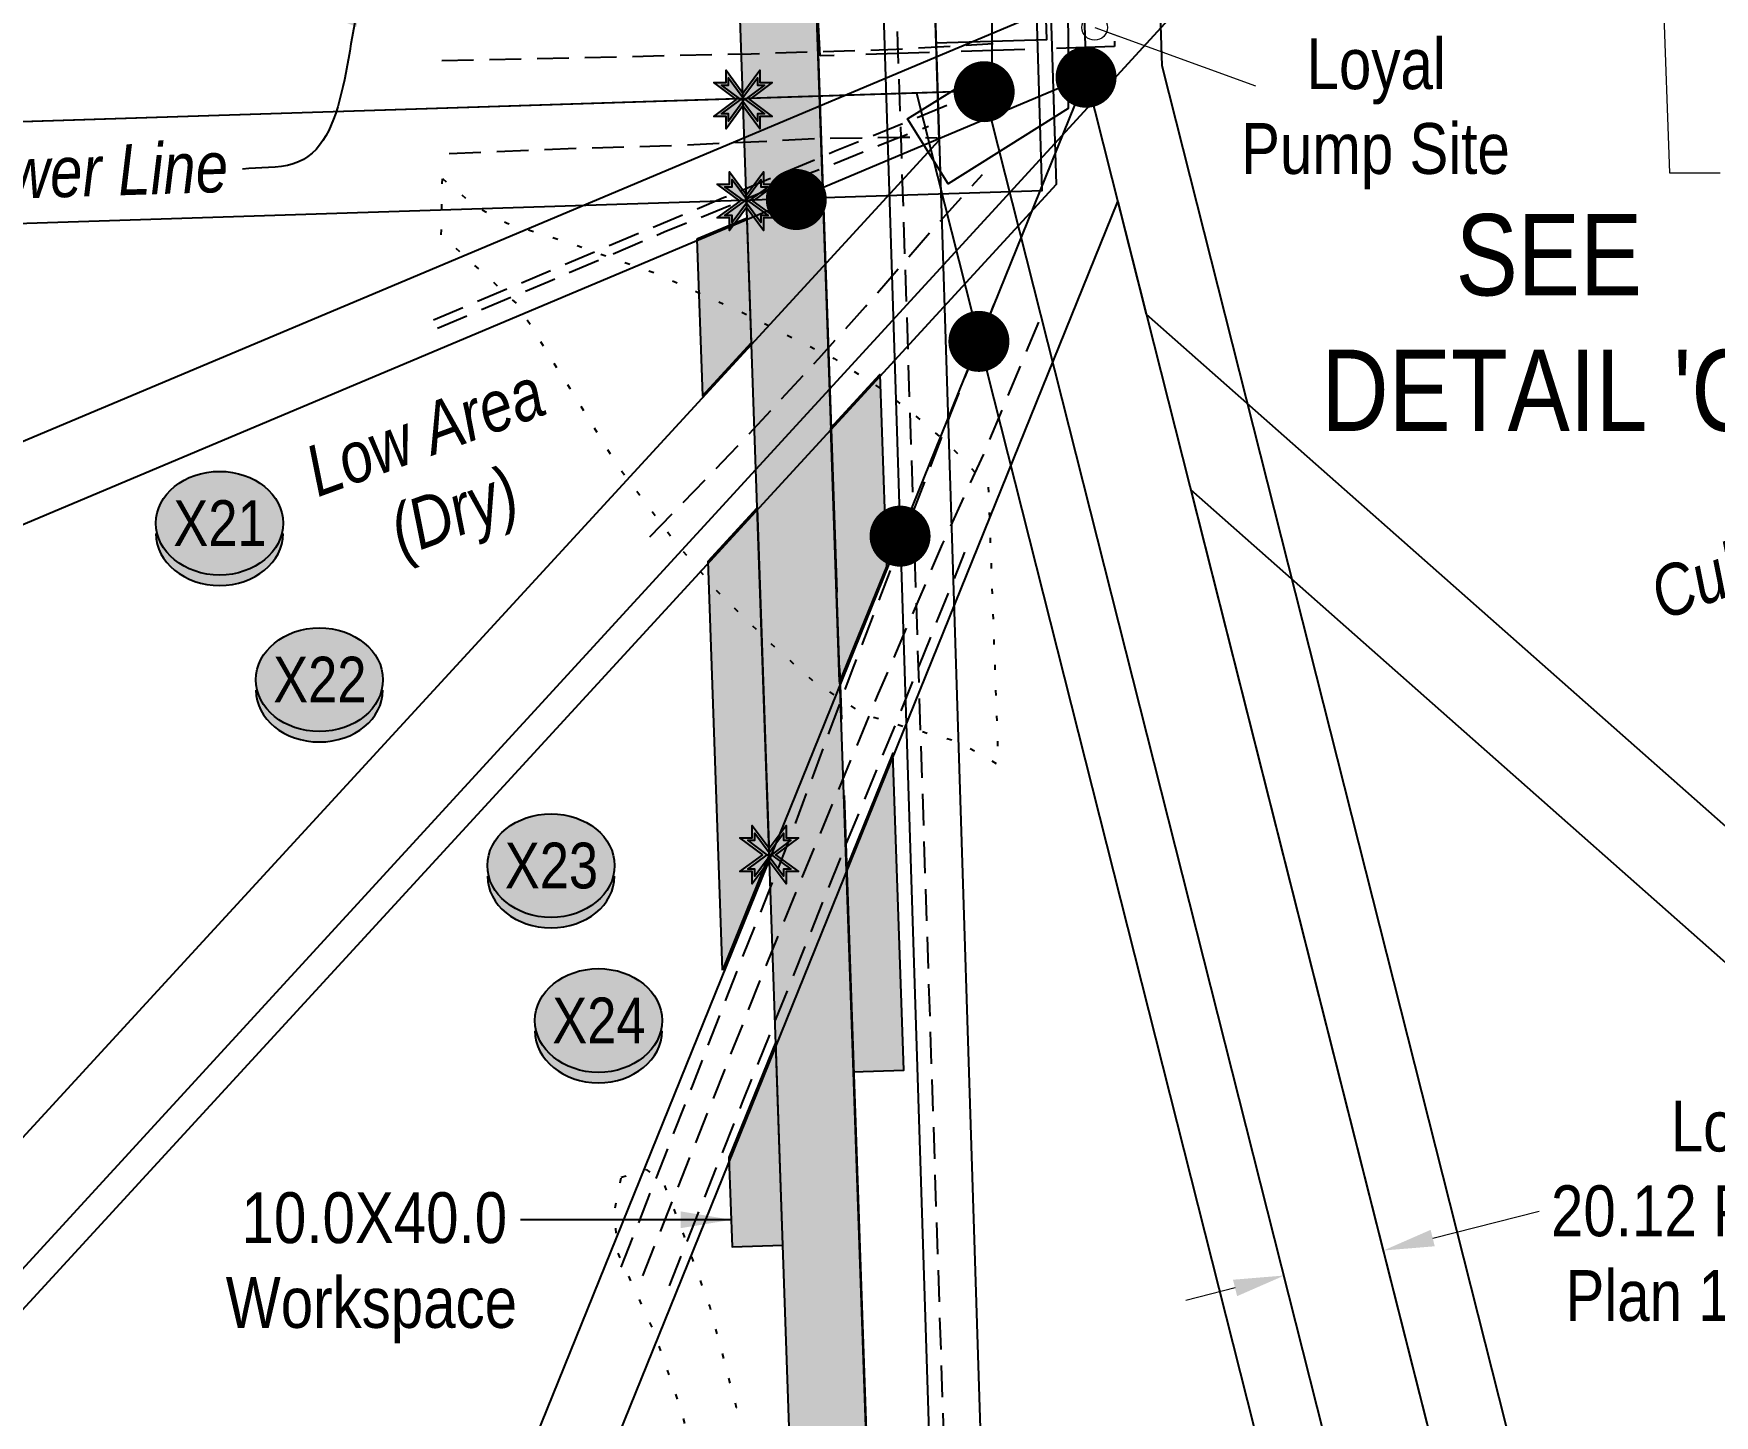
# Model space of a CAD drawing. Extents: x 675835 to 685285, y 5733153 to 5738077.
# Drawn here: x 676669.6 to 677000.1, y 5735396.8 to 5735668.6 of the extents above; entities that cross this region are included whole.
import ezdxf
from ezdxf.enums import TextEntityAlignment as Align

# ---------------------------------------------------------------- set-up
doc = ezdxf.new("R2010")
doc.units = 0
doc.header["$LTSCALE"] = 5
doc.header["$PDMODE"] = 34
doc.header["$PDSIZE"] = 0.03
for name, pattern in [('foc-ACCESSROAD', [3.75, 2.5, -1.25]), ('foc-QUARTERLINE', [33, 25, -3, 2, -3]), ('foc-TOPO', [1, 0.2, -0.8]), ('UG_PIPE', [1.875, 1.25, -0.625])]:
    doc.linetypes.add(name, pattern=pattern)
doc.layers.get('Defpoints').update_dxf_attribs({"color": 9})
for name, color, linetype in [('AS-PIPE-UG', 44, 'UG_PIPE'), ('AS-POWER', 104, 'foc-POWER'), ('AS-TELUS', 224, 'foc-TEL'), ('C-RW', 13, 'Continuous'), ('C-WS', 13, 'foc-ACCESSROAD'), ('DETAIL-T', 7, 'Continuous'), ('L-MON', 1, 'Continuous'), ('L-SECQ', 8, 'foc-QUARTERLINE'), ('P-CROSSINGS', 250, 'Continuous'), ('P-PROPOSED', 10, 'Continuous'), ('P-PROPOSED-H', 21, 'Continuous'), ('P-TEMP-H2', 41, 'Continuous'), ('P-TEMP-H3', 41, 'Continuous'), ('P-TEMP_WORKSPACE2', 46, 'Continuous'), ('P-TEMP_WORKSPACE3', 46, 'Continuous'), ('T-LOW-AREA', 48, 'foc-TOPO')]:
    doc.layers.add(name, color=color, linetype=linetype)
for name, color, linetype, lineweight in [('C-RW-T', 13, 'Continuous', 9), ('C-WS-T', 13, 'Continuous', 9), ('P-TEMP-T', 46, 'Continuous', 18), ('T-TEXT', 48, 'Continuous', 18)]:
    doc.layers.add(name, color=color, linetype=linetype, lineweight=lineweight)
doc.styles.add('80CG', font='ARIALN.TTF', dxfattribs={"height": 10})
doc.styles.add('80L', font='ARIALN.TTF', dxfattribs={"height": 10})
doc.styles.add('80LS', font='ARIALNI.TTF', dxfattribs={"height": 10})
doc.styles.add('Crossing', font='ARIALN.TTF', dxfattribs={"height": 10})
doc.styles.add('foc-LtypeFont', font='ARIALN.TTF', dxfattribs={"height": 7.349999999999999})
doc.linetypes.add('foc-POWER', pattern='A,6,-1,["P",foc-LtypeFont,S=0.2,R=0,X=-0.625,Y=-0.75],-1.239999999999999,4', length=12.24)
doc.linetypes.add('foc-POWER-NOLINE', pattern='A,0,-4,["P",foc-LtypeFont,S=0.2,R=0,X=-0.625,Y=-0.75],-8.24', length=12.24)
doc.linetypes.add('foc-TEL', pattern='A,2,-1,["T",foc-LtypeFont,S=0.2,R=0,X=-0.425,Y=-0.75],-1.239999999999999,8', length=12.24)
doc.dimstyles.new('Compass 5 000', dxfattribs={"dimscale": 5, "dimtxt": 9, "dimasz": 2, "dimexe": 0.2, "dimexo": 0.0625, "dimgap": 0.5, "dimtad": 0, "dimtih": 1, "dimtoh": 1, "dimzin": 0, "dimdsep": 46, "dimtxsty": '80CG', "dimcen": 0.1, "dimse1": 1, "dimse2": 1, "dimclrd": 256, "dimclrt": 256, "dimaunit": 1, "dimadec": 4, "dimazin": 0, "dimtfac": 0.06, "dimtofl": 0, "dimtmove": 0, "dimatfit": 1, "dimfxl": 0.2, "dimtolj": 1, "dimtzin": 0, "dimlwd": -1, "dimarcsym": 0})

# ---------------------------------------------------------------- blocks, each defined once
blk = doc.blocks.new('*D433')
at = {"layer": 'C-RW-T', "transparency": 16777216}
for p, q in [((676503.999187314, 5735288.258244507), (676496.6345448908, 5735295.023009246)), ((676535.5428326121, 5735259.283947152), (676542.9074750352, 5735252.519182412)), ((676542.9074750352, 5735252.519182412), (676552.9074750352, 5735252.519182412))]:
    blk.add_line(p, q, dxfattribs=at)
for points in [[(676505.1266481038, 5735289.485684911), (676502.8717265236, 5735287.030804103), (676511.3638297366, 5735281.493479768)], [(676536.6702934019, 5735260.511387557), (676534.4153718217, 5735258.056506748), (676528.178190189, 5735266.048711892)]]:
    blk.add_solid(points, dxfattribs=at)
at = {"layer": 'Defpoints', "color": 0, "transparency": 16777216}
for p in [(676771.327184475, 5735564.509552665), (676788.1415449274, 5735549.064784789), (676528.178190189, 5735266.048711892)]:
    blk.add_point(p, dxfattribs=at)
at = {"layer": 'C-RW-T', "transparency": 16777216, "insert": (676592.4470384726, 5735252.519182414), "char_height": 10, "attachment_point": 5, "style": '80CG'}
blk.add_mtext('\\A1;Loyal\\P22.87 P/L R/W\\PPlan 741 0655', dxfattribs=at)
blk = doc.blocks.new('*D434')
at = {"layer": 'C-RW-T', "transparency": 16777216}
for p, q in [((676944.7405392253, 5735431.712354368), (676965.7084435672, 5735437.005663709)), ((676905.8771914316, 5735421.901372853), (676896.181377359, 5735419.453682212))]:
    blk.add_line(p, q, dxfattribs=at)
for points in [[(676944.3325907851, 5735433.32832338), (676945.1484876652, 5735430.096385355), (676935.0447251527, 5735429.264663728)], [(676905.4692429914, 5735423.517341865), (676906.2851398715, 5735420.28540384), (676915.5730055042, 5735424.349063493)]]:
    blk.add_solid(points, dxfattribs=at)
at = {"layer": 'Defpoints', "color": 0, "transparency": 16777216}
for p in [(676935.0447251527, 5735429.264663728), (676940.9372066688, 5735405.923313202), (676921.4654870206, 5735401.007712968)]:
    blk.add_point(p, dxfattribs=at)
at = {"layer": 'C-RW-T', "transparency": 16777216, "insert": (677005.2480070053, 5735437.005663709), "char_height": 10, "attachment_point": 5, "style": '80CG'}
blk.add_mtext('\\A1;Loyal\\P20.12 P/L R/W\\PPlan 1857 LK', dxfattribs=at)
blk = doc.blocks.new('*D438')
at = {"layer": 'C-RW-T', "transparency": 16777216}
for p, q in [((676941.1145373317, 5735363.837350329), (676990.4519725947, 5735376.313931169)), ((676909.080248781, 5735355.736434896), (676899.3854351181, 5735353.28478483))]:
    blk.add_line(p, q, dxfattribs=at)
for points in [[(676940.7059289874, 5735365.453152606), (676941.5231456759, 5735362.221548052), (676931.4197236688, 5735361.385700264)], [(676908.6716404366, 5735357.352237172), (676909.4888571252, 5735354.120632619), (676918.7750624437, 5735358.188084962)]]:
    blk.add_solid(points, dxfattribs=at)
at = {"layer": 'Defpoints', "color": 0, "transparency": 16777216}
for p in [(676931.4197236688, 5735361.385700264), (676978.660638327, 5735174.576060776), (676966.0159771019, 5735171.378445473)]:
    blk.add_point(p, dxfattribs=at)
at = {"layer": 'C-RW-T', "transparency": 16777216, "insert": (677029.5379207528, 5735376.313931168), "char_height": 10, "attachment_point": 5, "style": '80CG'}
blk.add_mtext('\\A1;Loyal\\P13.00 P/L R/W\\PPlan 041 3599', dxfattribs=at)
blk = doc.blocks.new('*D446')
at = {"layer": 'C-RW-T', "transparency": 16777216}
for p, q in [((676988.3500080634, 5735723.997497059), (676987.9939280982, 5735733.991155402)), ((676989.9473860711, 5735679.165853572), (676991.2981852144, 5735641.254635732)), ((676991.2981852144, 5735641.254635732), (677001.2981852144, 5735641.254635733))]:
    blk.add_line(p, q, dxfattribs=at)
at = {"layer": 'C-RW-T', "linetype": 'ByBlock', "transparency": 16777216}
for points in [[(676990.015617787, 5735724.05684372), (676986.6843983397, 5735723.938150398), (676988.7060880285, 5735714.003838718)], [(676991.6129957947, 5735679.225200233), (676988.2817763474, 5735679.106506911), (676989.5913061058, 5735689.159511914)]]:
    blk.add_solid(points, dxfattribs=at)
at = {"layer": 'Defpoints', "color": 0, "linetype": 'ByBlock', "transparency": 16777216}
for p in [(676976.2190850875, 5735713.558919408), (676977.1043031648, 5735688.714592604), (676989.5913061058, 5735689.159511914)]:
    blk.add_point(p, dxfattribs=at)
at = {"layer": 'C-RW-T', "linetype": 'ByBlock', "transparency": 16777216, "insert": (677040.8377486528, 5735641.254635733), "char_height": 10, "attachment_point": 5, "style": '80CG'}
blk.add_mtext('\\A1;Loyal\\P25.00 P/L R/W\\PPlan 951 0057', dxfattribs=at)
blk = doc.blocks.new('*D447')
at = {"layer": 'C-RW-T', "transparency": 16777216}
for p, q in [((676539.9631652555, 5735657.187055745), (676539.6415545396, 5735667.181882734)), ((676541.2489844409, 5735617.227130093), (676541.5705951569, 5735607.232303103)), ((676542.2130747861, 5735587.265702429), (676541.5705951569, 5735607.232303103)), ((676532.2130747862, 5735587.265702432), (676542.2130747861, 5735587.265702429))]:
    blk.add_line(p, q, dxfattribs=at)
for points in [[(676541.6289697537, 5735657.240657532), (676538.2973607574, 5735657.13345396), (676540.2847759714, 5735647.192228756)], [(676542.9147889393, 5735617.280731879), (676539.5831799428, 5735617.173528307), (676540.927373725, 5735627.221957082)]]:
    blk.add_solid(points, dxfattribs=at)
at = {"layer": 'Defpoints', "color": 0, "transparency": 16777216}
for p in [(676792.0208858256, 5735655.292522099), (676792.6634835792, 5735635.322250425), (676540.927373725, 5735627.221957082)]:
    blk.add_point(p, dxfattribs=at)
at = {"layer": 'C-RW-T', "transparency": 16777216, "insert": (676492.6735113483, 5735587.265702439), "char_height": 10, "attachment_point": 5, "style": '80CG'}
blk.add_mtext('\\A1;Loyal\\P20.00 P/L R/W\\PPlan 941 1164', dxfattribs=at)
blk = doc.blocks.new('fdia')
at = {"color": 255, "const_width": 1}
blk.add_lwpolyline([(-0.5, 0, 1), (0.5, 0, 1)], format="xyb", close=True, dxfattribs=at)
blk = doc.blocks.new('Fdiaa')
blk.add_blockref('fdia', (0, 0))
blk = doc.blocks.new('fdib')
at = {"color": 1, "const_width": 1.6}
blk.add_lwpolyline([(-0.3999999999996362, 0, 0.9999999999999998), (0.3999999999996362, 0, 1)], format="xyb", close=True, dxfattribs=at)
at = {"color": 1}
blk.add_circle((0, 0), 0.8, dxfattribs=at)
blk = doc.blocks.new('Fdibb')
blk.add_blockref('fdib', (0, 0))
blk = doc.blocks.new('fdicc')
for name in ['Fdibb', 'Fdiaa']:
    blk.add_blockref(name, (0, 0))
blk = doc.blocks.new('FDI')
blk.add_blockref('fdicc', (0, 0))
blk = doc.blocks.new('TEMP')
h = blk.add_hatch(color=255)
h.dxf.hatch_style = 1
h.paths.add_polyline_path([(-5.274161e-10, 0.2514284397220763), (-0.6656854269836912, 1.152061669657268), (-0.6656854269836914, 0.6656854303339061), (-1.152061663105632, 0.6656854303339061), (-0.2514284404497629, 5.273253e-10), (-1.152061661774314, -0.665685419564579), (-0.6656854224511335, -0.6656854195645793), (-0.6656854224511335, -1.152061655686338), (-5.273251e-10, -0.2514284436956587), (0.6656854183820542, -1.152061663420681), (0.6656854183820542, -0.6656854208922597), (1.152061656810019, -0.6656854053035205), (0.2514284429676993, 5.273253e-10), (1.152061671303363, 0.6656854258011663), (0.6656854287749412, 0.6656854258011663), (0.6656854131859291, 1.15206166422904)])
h.paths.add_polyline_path([(0.5656854229146121, 0.8485281473411305), (0.5656854319800914, 0.5656854258011663), (0.8485281444547581, 0.5656854258011663), (0.0831890339399251, 0), (0.8485281399220186, -0.5656854150320215), (0.5656854183820542, -0.5656854240973189), (0.5656854183820542, -0.8485281365719859), (0, -0.08318903609469999), (-0.5656854224511337, -0.8485281320390644), (-0.5656854224511337, -0.5656854195645792), (-0.8485281349258001, -0.5656854195645794), (-0.0831890328488955, 0), (-0.8485281394583584, 0.5656854303339058), (-0.5656854269836913, 0.5656854303339061), (-0.5656854269836913, 0.8485281428085727), (0, 0.0831890306941206)], flags=16)
h = blk.add_hatch(color=1)
h.dxf.hatch_style = 1
h.paths.add_polyline_path([(0, 0.0831890306941205), (-0.5656854269836911, 0.8485281428085727), (-0.5656854269836912, 0.5656854303339061), (-0.8485281394583578, 0.5656854303339061), (-0.0831890328488953, -1e-16), (-0.8485281349258001, -0.5656854195645793), (-0.5656854224511337, -0.5656854195645793), (-0.5656854224511337, -0.848528132039064), (0, -0.08318903609469999), (0.5656854183820542, -0.8485281365719856), (0.5656854183820542, -0.5656854240973191), (0.8485281399220184, -0.5656854150320213), (0.0831890339399251, -1e-16), (0.8485281444547581, 0.5656854258011663), (0.5656854319800914, 0.5656854258011663), (0.5656854229146121, 0.8485281473411308)])
at = {"color": 1}
for p, q in [((-0.0831890328488953, 0), (0.0831890339399252, 0)), ((0, 0.0831890306941205), (0, -0.08318903609469999))]:
    blk.add_line(p, q, dxfattribs=at)
at = {"color": 255, "flags": 128}
blk.add_lwpolyline([(-0.251428440449763, 5.27325e-10), (-1.152061663105632, 0.6656854303339061), (-0.6656854269836914, 0.6656854303339061), (-0.6656854269836914, 1.152061669657268), (-5.274159999999999e-10, 0.2514284397220763), (0.6656854131859291, 1.15206166422904), (0.6656854287749412, 0.6656854258011663), (1.152061671303363, 0.6656854258011663), (0.2514284429676991, 5.27325e-10), (1.152061656810019, -0.6656854053035204), (0.6656854183820542, -0.6656854208922596), (0.6656854183820542, -1.152061663420681), (-5.27325e-10, -0.2514284436956586), (-0.6656854224511335, -1.152061655686338), (-0.6656854224511335, -0.6656854195645793), (-1.152061661774314, -0.6656854195645793)], close=True, dxfattribs=at)
at = {"color": 1, "flags": 128}
blk.add_lwpolyline([(-0.0831890328488953, 0), (-0.8485281394583578, 0.5656854303339061), (-0.5656854269836913, 0.5656854303339061), (-0.5656854269836913, 0.8485281428085727), (0, 0.0831890306941205), (0.5656854229146121, 0.8485281473411305), (0.5656854319800914, 0.5656854258011663), (0.8485281444547581, 0.5656854258011663), (0.0831890339399252, 0), (0.8485281399220184, -0.5656854150320214), (0.5656854183820542, -0.5656854240973189), (0.5656854183820542, -0.8485281365719856), (0, -0.08318903609469999), (-0.5656854224511335, -0.848528132039064), (-0.5656854224511335, -0.5656854195645792), (-0.8485281349258001, -0.5656854195645792)], close=True, dxfattribs=at)
blk = doc.blocks.new('xing2')
h = blk.add_hatch(color=50)
h.dxf.hatch_style = 1
edge = h.paths.add_edge_path()
edge.add_ellipse((0, 0), major_axis=(-12.5, 0), ratio=0.8162973455633619, start_angle=0, end_angle=360)
h = blk.add_hatch(color=250)
h.dxf.hatch_style = 1
edge = h.paths.add_edge_path()
edge.add_ellipse((0, -2.047489049626165), major_axis=(-12.5, 0), ratio=0.8162973455633619, start_angle=0, end_angle=180)
edge.add_line((12.5, -2.047489049626165), (12.5, 0))
edge.add_ellipse((0, 0), major_axis=(-12.5, 0), ratio=0.8162973455633619, start_angle=0, end_angle=180, ccw=False)
edge.add_line((-12.5, 0), (-12.5, -2.047489049626165))
at = {"color": 250}
blk.add_ellipse((0, 0), major_axis=(-12.5, 0), ratio=0.8162973455633619, dxfattribs=at)
blk.add_ellipse((0, -2.047489049626165), major_axis=(-12.5, 0), ratio=0.8162973455633619, start_param=0, end_param=3.141592653589793, dxfattribs=at)
at = {"color": 250, "style": 'Crossing'}
blk.add_attdef('CROSSING', text='', height=9, dxfattribs=at).set_placement((0.08916442567715421, 0.0199513138486509), align=Align.MIDDLE_CENTER)
at = {"color": 250, "style": 'Crossing', "flags": 1}
for tag, p in [('OWNER', (0.08916442567715421, -12.49201765665748)), ('DESCRIPTION', (0.08916442567715421, -25.770021277247)), ('LOCATION', (0.08916442567715421, -39.30337514164421)), ('DWG_REF', (0.08916442567715421, -52.83672900604233))]:
    blk.add_attdef(tag, text='', height=9, dxfattribs=at).set_placement(p, align=Align.MIDDLE_CENTER)

msp = doc.modelspace()

# ---------------------------------------------------------------- hatches: boundary and pattern name
at = {"layer": 'P-PROPOSED-H'}
h = msp.add_hatch(color=256, dxfattribs=at)
h.dxf.hatch_style = 1
h.paths.add_polyline_path([(676838.106, 5737233.743000006), (676846.8054150919, 5737194.208920453), (676771.1960896985, 5737177.56763896), (676795.181032838, 5736488.242544767), (676842.9701363441, 5735113.584789745), (676814.4685623333, 5735083.48741948), (676821.2833567384, 5734879.676412604), (676806.2944063832, 5734879.175229589), (676799.270193008, 5735089.249358829), (676827.7637342176, 5735119.338246541), (676780.1927602249, 5736487.72148699), (676755.7734771487, 5737189.529471612), (676828.9367409911, 5737205.632385666), (676823.4592375276, 5737230.519311712)])
at = {"layer": 'P-TEMP-H2'}
h = msp.add_hatch(color=256, dxfattribs=at)
h.dxf.hatch_style = 1
h.paths.add_polyline_path([(676800.069660587, 5735628.187347895), (676801.139557148, 5735597.411679449), (676810.7790700137, 5735607.903602481), (676809.9293776273, 5735632.34507852)])
h = msp.add_hatch(color=256, dxfattribs=at)
h.dxf.hatch_style = 1
h.paths.add_polyline_path([(676805.0699992271, 5735484.408349827), (676802.2717060266, 5735564.851610275), (676811.9109280206, 5735575.34560761), (676814.2826279113, 5735507.123452188)])
h = msp.add_hatch(color=256, dxfattribs=at)
h.dxf.hatch_style = 1
h.paths.add_polyline_path([(676806.3486052721, 5735447.586827101), (676806.9607624618, 5735429.988985574), (676816.9529367217, 5735430.336572588), (676815.5625886362, 5735470.305269632)])
at = {"layer": 'P-TEMP-H3'}
h = msp.add_hatch(color=256, dxfattribs=at)
h.dxf.hatch_style = 1
h.paths.add_polyline_path([(676828.106888442, 5735541.127419639), (676826.370197335, 5735591.083492175), (676836.0094994546, 5735601.575185825), (676837.321990475, 5735563.844667245)])
h = msp.add_hatch(color=256, dxfattribs=at)
h.dxf.hatch_style = 1
h.paths.add_polyline_path([(676829.3835632772, 5735504.382932427), (676830.7739114071, 5735464.414235388), (676840.7660856671, 5735464.761822417), (676838.597546619, 5735527.101374895)])

# ---------------------------------------------------------------- linework, layer by layer
at = {"layer": 'AS-PIPE-UG', "flags": 128}
for points in [[(676814.1147135682, 5736540.531049337), (676816.0197135691, 5736478.282049334), (676816.709713569, 5736442.708049344), (676824.3087135683, 5736168.098049333), (676829.9937135688, 5735963.96104934), (676835.0627135682, 5735802.133049337), (676849.2107135683, 5735373.003049334), (676857.8067135696, 5735073.321049337), (676861.9417135691, 5734901.241049344), (676862.7037135683, 5734876.220049337), (676862.4767135687, 5734863.374049337), (676861.9687135691, 5734848.945049333), (676860.8387135683, 5734837.226049344), (676859.3497135682, 5734827.517049337), (676856.190713569, 5734812.664049343), (676852.9957135688, 5734801.604049333), (676847.8337135683, 5734780.962049337), (676841.6927135682, 5734752.93704934), (676835.9137135682, 5734726.523049343), (676830.3707135683, 5734701.823049343), (676824.8797135691, 5734676.55904934), (676819.5667135683, 5734652.57904934), (676813.7857135682, 5734626.772049333), (676808.8247135682, 5734604.058049344), (676802.9077135691, 5734575.85404934), (676797.7097135695, 5734552.672049344), (676792.8007135695, 5734528.551049343), (676790.5097135687, 5734517.927049337), (676785.427713569, 5734494.731049337), (676780.354713569, 5734471.64304934)], [(676749.9047135683, 5735663.321049337), (676777.9167135683, 5735663.926049333), (676796.4627135687, 5735664.37904934), (676810.7367135682, 5735664.680049337), (676823.4617135683, 5735665.081049333), (676839.2557135683, 5735665.550049339), (676858.3197135691, 5735666.715049337)], [(676748.2677135696, 5735612.33004934), (676773.4947135695, 5735623.001049337), (676793.0047135683, 5735631.232049343), (676805.2947135691, 5735636.371049344), (676817.6847135683, 5735641.495049343), (676827.2497135682, 5735645.578049337), (676841.9347135691, 5735651.542049344), (676852.4317135691, 5735655.87804934)], [(676749.0507135682, 5735610.71104934), (676770.719713569, 5735619.824049343), (676793.6277135683, 5735629.624049343), (676806.9707135691, 5735635.014049334), (676818.2377135691, 5735639.752049344), (676825.810713569, 5735642.551049343), (676838.3757135683, 5735647.677049337), (676845.5647135683, 5735650.42304934)], [(676751.337713569, 5735645.047049344), (676778.0317135683, 5735646.16104934), (676792.7717135695, 5735646.54504934), (676805.3117135683, 5735647.119049333), (676816.0267135683, 5735647.601049334), (676824.878713569, 5735648.076049333), (676840.7557135691, 5735648.264049344), (676847.3687135683, 5735648.124049333)], [(676790.8197135691, 5735569.658049343), (676806.5517135683, 5735585.892049343), (676824.0247135696, 5735604.70404934), (676833.2137135691, 5735614.98404934), (676845.8957135683, 5735629.571049344), (676856.1867135691, 5735640.899049344)], [(676785.175713569, 5735426.01204934), (676799.0297135683, 5735461.26404934), (676808.6187135691, 5735485.856049337), (676817.7447135691, 5735508.727049343), (676830.6477135683, 5735543.47904934), (676850.0667135691, 5735594.06104934), (676859.3577135683, 5735617.517049343)], [(676789.4237135691, 5735424.317049343), (676803.1537135682, 5735458.795049337), (676812.9047135683, 5735483.384049344), (676823.114713569, 5735508.351049344), (676835.5837135683, 5735538.35804934), (676848.3827135683, 5735568.219049334), (676856.6327135687, 5735586.321049337), (676867.4777135691, 5735612.306049333)], [(676794.6597135691, 5735422.343049344), (676809.116713569, 5735458.566049344), (676817.8907135683, 5735480.450049337), (676828.2647135683, 5735506.39904934), (676839.0327135683, 5735532.512049343), (676852.7607135691, 5735566.616049333)]]:
    msp.add_lwpolyline(points, dxfattribs=at)
at = {"layer": 'AS-TELUS', "flags": 128}
msp.add_lwpolyline([(676525.1224758772, 5735270.442013956), (676926.2504237903, 5735707.940469126)], dxfattribs=at)
at = {"layer": 'C-RW', "flags": 128}
for points in [[(676862.0884317223, 5734881.030168077), (676836.6854649459, 5735676.574079969), (676811.3595202233, 5736488.421366511), (676798.2778134451, 5736908.299834101), (676852.8797135687, 5737166.886049333), (676838.184585869, 5737233.59825732), (676848.0085858705, 5737235.761257327), (676863.0024656226, 5737167.291817251), (676808.3095858705, 5736907.620257316), (676821.2160403153, 5736489.151301038), (676846.4835982997, 5735684.778436414), (676872.0846411238, 5734881.341690353)], [(676858.4665858714, 5735677.224257345), (676846.7355360427, 5735676.871466881), (676847.0531394747, 5735666.797207892), (676868.8385858706, 5735667.498257349), (676868.2751516888, 5735685.48019933), (676858.2185858695, 5735685.168257341)], [(677051.561120913, 5734886.298135734), (676856.5675858697, 5735657.381257342), (676843.2465858697, 5735656.941257345), (677038.2611485585, 5734885.883654847)]]:
    msp.add_lwpolyline(points, close=True, dxfattribs=at)
at = {"layer": 'C-RW', "linetype": 'ByBlock', "flags": 128}
msp.add_lwpolyline([(676873.0053508246, 5735685.660155532), (676873.071555003, 5735653.910701495), (676849.4669886507, 5735639.117331346), (676841.4898352702, 5735651.845820109), (676858.0872106866, 5735662.247668425), (676858.1024838224, 5735681.561282413), (676857.9925558076, 5735685.141808917), (676857.2866415799, 5735708.134534389), (676872.3011981053, 5735708.595505784)], close=True, dxfattribs=at)
at = {"layer": 'C-WS', "flags": 128}
msp.add_lwpolyline([(676881.5131764825, 5735685.906509223), (676882.2032908642, 5735666.106462811), (676824.3210937814, 5735664.242457122), (676823.2561509169, 5735683.678695176)], close=True, dxfattribs=at)
at = {"layer": 'L-SECQ', "flags": 128}
msp.add_lwpolyline([(676823.2561509169, 5735683.678695176), (676851.2013721874, 5734880.33019592)], dxfattribs=at)
at = {"layer": 'P-TEMP_WORKSPACE2'}
for points in [[(676800.069660587, 5735628.187347899), (676801.139557148, 5735597.411679455), (676810.7790700137, 5735607.903602483), (676809.9293776273, 5735632.345078521)], [(676805.0699992271, 5735484.408349829), (676802.2717060266, 5735564.85161028), (676811.9109280206, 5735575.345607617), (676814.2826279113, 5735507.123452195)], [(676806.3486052721, 5735447.586827103), (676806.9607624618, 5735429.988985579), (676816.9529367217, 5735430.336572595), (676815.5625886362, 5735470.305269638)]]:
    msp.add_lwpolyline(points, close=True, dxfattribs=at)
at = {"layer": 'P-TEMP_WORKSPACE3'}
for points in [[(676828.106888442, 5735541.127419641), (676826.370197335, 5735591.083492181), (676836.0094994546, 5735601.575185827), (676837.321990475, 5735563.844667247)], [(676829.3835632772, 5735504.382932432), (676830.7739114071, 5735464.414235394), (676840.7660856671, 5735464.761822419), (676838.597546619, 5735527.101374902)]]:
    msp.add_lwpolyline(points, close=True, dxfattribs=at)
at = {"layer": 'T-LOW-AREA', "flags": 128}
for points in [[(676750.0077135683, 5735640.150049344), (676756.3387135683, 5735634.732049337), (676762.7417135695, 5735631.368049344), (676773.8087135683, 5735627.885049338), (676792.055713569, 5735621.465049337), (676809.0297135691, 5735613.764049344), (676827.0297135683, 5735604.711049337), (676836.9167135691, 5735598.352049343), (676845.5487135691, 5735591.380049339), (676850.1547135691, 5735587.215049337), (676857.342713569, 5735579.608049343), (676859.3167135691, 5735524.83904934), (676851.4997135691, 5735529.253049337), (676840.7747135691, 5735532.28104934), (676832.910713569, 5735534.727049333), (676822.7657135691, 5735541.408049337), (676814.1757135682, 5735549.024049337), (676804.1657135682, 5735558.828049337), (676795.2377135695, 5735569.323049337), (676784.7067135691, 5735583.244049343), (676775.0637135691, 5735598.890049337), (676764.6627135691, 5735615.51804934), (676749.7887135682, 5735629.036049333)], [(676785.1847135683, 5735443.66504934), (676790.0837135691, 5735445.197049337), (676793.3927135683, 5735442.80104934), (676797.0607135682, 5735433.390049334), (676802.5767135683, 5735418.15604934), (676807.8017135683, 5735398.40704934), (676811.739713569, 5735380.585049337), (676815.3017135691, 5735357.843049337), (676819.5347135691, 5735339.707049337), (676824.2017135683, 5735321.245049337), (676829.150713569, 5735311.920049337), (676837.9677135682, 5735299.425049333), (676845.2287135683, 5735279.004049344), (676854.9827135691, 5735267.282049337), (676868.5647135688, 5735255.010049334), (676887.8597135695, 5735235.608049337), (676900.0207135683, 5735220.959049343), (676912.0547135683, 5735203.32104934), (676917.464713569, 5735193.080049337), (676918.8197135683, 5735184.683049344), (676917.3367135683, 5735180.840049339), (676914.785713569, 5735180.489049343), (676906.888713569, 5735186.702049344), (676897.3687135696, 5735197.458049334), (676886.8407135691, 5735211.946049337), (676874.7217135691, 5735227.006049337), (676859.9617135683, 5735241.391049343), (676850.8027135682, 5735245.680049337), (676844.3257135683, 5735252.721049333), (676829.891713569, 5735272.368049344), (676821.4167135691, 5735286.142049343), (676817.8237135691, 5735293.339049337), (676814.6347135683, 5735308.523049333), (676812.1197135695, 5735318.348049344), (676809.1577135683, 5735337.72104934), (676805.0937135683, 5735357.72904934), (676801.7697135683, 5735377.994049337), (676797.2067135691, 5735397.165049337), (676791.778713569, 5735413.00304934), (676784.4147135688, 5735429.087049333), (676783.8857135691, 5735437.315049337)]]:
    msp.add_lwpolyline(points, close=True, dxfattribs=at)

# ---------------------------------------------------------------- block references
at = {"layer": 'L-MON'}
for name, p, xscale, yscale, zscale in [('FDI', (676876.579713569, 5735660.049049337), 4.999077600000007, 4.999077600000007, 4.999077600000007), ('FDI', (676856.5377135696, 5735657.217049333), 4.999077600000007, 4.999077600000007, 4.999077600000007), ('TEMP', (676809.1180264695, 5735655.683665764), 4.999077600000007, 4.999077600000007, 4.999077600000007), ('TEMP', (676809.812768106, 5735635.699361639), 4.999077600000007, 4.999077600000007, 4.999077600000007), ('FDI', (676819.5997135682, 5735636.004049337), 4.999109, 4.999109, 4.999109), ('FDI', (676855.5117135682, 5735608.098049337), 4.999077600000007, 4.999077600000007, 4.999077600000007), ('FDI', (676840.006713569, 5735569.786049344), 4.999077600000007, 4.999077600000007, 4.999077600000007), ('TEMP', (676814.2826279113, 5735507.123452195), 4.999077600000007, 4.999077600000007, 4.999077600000007)]:
    msp.add_blockref(name, p, dxfattribs=dict(at, xscale=xscale, yscale=yscale, zscale=zscale))
at = {"layer": 'P-CROSSINGS', "xscale": 0.9998155200000008, "yscale": 0.9998155200000008, "zscale": 0.9998155200000008}
for p, values in [((676706.1848337546, 5735572.332464931), {'CROSSING': 'X21'}), ((676725.8201524724, 5735541.549285231), {'CROSSING': 'X22'}), ((676771.3653818762, 5735504.974198792), {'CROSSING': 'X23'}), ((676780.6984284673, 5735474.5049144), {'CROSSING': 'X24'})]:
    msp.add_blockref('xing2', p, dxfattribs=at).add_auto_attribs(values)

# ---------------------------------------------------------------- texts
at = {"layer": 'C-WS-T', "insert": (676897.7181685055, 5735667.712037158), "char_height": 10.00000000000011, "attachment_point": 1, "style": '80L'}
msp.add_mtext_dynamic_manual_height_columns('\\pi22.218;Loyal\\P\\pi9.3501;Pump Site', width=70.17362177441866, gutter_width=50.00000000000023, heights=[0], dxfattribs=at)
at = {"layer": 'DETAIL-T', "color": 3, "insert": (676967.5908113287, 5735611.695735416), "char_height": 15.99419764598949, "width": 109.8660785408936, "attachment_point": 5, "style": '80CG'}
msp.add_mtext("SEE\\PDETAIL 'C'", dxfattribs=at)
at = {"layer": 'T-TEXT', "style": '80LS'}
msp.add_text('Cultivation', height=9.99821800000009, rotation=20.0000000000073, dxfattribs=at).set_placement((677013.3560186329, 5735567.027146477), align=Align.MIDDLE_CENTER)
at = {"layer": 'T-TEXT', "insert": (676744.8171023164, 5735595.074435514), "char_height": 9.998155200000017, "width": 48.26299111707514, "attachment_point": 2, "rotation": 19.99999999999999, "style": '80LS'}
msp.add_mtext('Low Area\\P(Dry)', dxfattribs=at)

# ---------------------------------------------------------------- dimensions: what is measured, and where the dimension line sits
at = {"layer": 'C-RW-T', "linetype": 'ByBlock'}
dim = msp.add_linear_dim(base=(676989.5913061058, 5735689.159511914), p1=(676976.2190850875, 5735713.558919408), p2=(676977.1043031649, 5735688.714592604), angle=272.0406192992287, text='Loyal\\P25.00 P/L R/W\\PPlan 951 0057', dimstyle='Compass 5 000', dxfattribs=at)
dim.commit()
dim.dimension.update_dxf_attribs({"geometry": '*D446', "text_midpoint": (677040.8377486528, 5735641.254635733), "dimtype": 161})
at = {"layer": 'C-RW-T'}
for base, p1, p2, angle, text, picture, middle in [((676528.178190189, 5735266.048711892), (676771.3271844746, 5735564.509552666), (676788.1415449269, 5735549.06478479), 317.43108789755206, 'Loyal\\P22.87 P/L R/W\\PPlan 741 0655', '*D433', (676592.4470384726, 5735252.519182414)), ((676935.0447251527, 5735429.264663728), (676921.4654870203, 5735401.007712969), (676940.9372066688, 5735405.923313203), 14.168186544966877, 'Loyal\\P20.12 P/L R/W\\PPlan 1857 LK', '*D434', (677005.2480070053, 5735437.005663709)), ((676931.4197236688, 5735361.385700264), (676966.0159771021, 5735171.378445473), (676978.6606383272, 5735174.576060776), 14.191585312490933, 'Loyal\\P13.00 P/L R/W\\PPlan 041 3599', '*D438', (677029.5379207528, 5735376.313931168))]:
    dim = msp.add_linear_dim(base=base, p1=p1, p2=p2, angle=angle, text=text, dimstyle='Compass 5 000', dxfattribs=at)
    dim.commit()
    dim.dimension.update_dxf_attribs({"geometry": picture, "text_midpoint": middle, "dimtype": 161})

# ---------------------------------------------------------------- leaders
at = {"layer": 'C-WS-T'}
msp.add_leader([(676878.279047251, 5735669.844001641), (676909.905571445, 5735658.343675882)], dimstyle='Compass 5 000', override={"dimasz": 1, "dimldrblk": 'DotBlank'}, dxfattribs=at)

# ---------------------------------------------------------------- next in the draw order: texts
at = {"layer": 'AS-POWER', "linetype": 'foc-POWER-NOLINE', "insert": (676557.83149169, 5735642.686577194), "char_height": 10.00000000000011, "attachment_point": 1, "rotation": 1.8430732416432356, "style": '80L', "bg_fill": 3, "box_fill_scale": 1.2, "bg_fill_color": 256, "bg_fill_transparency": 0}
msp.add_mtext_dynamic_manual_height_columns('\\pi0.34005,t140.34;{\\fArial Narrow|b0|i1|c0|p34;Fortis 2-Wire O/H Power Line}', width=149.4386189139085, gutter_width=50.00000000000023, heights=[0], dxfattribs=at)

# ---------------------------------------------------------------- next in the draw order: linework, layer by layer
at = {"layer": 'C-RW', "flags": 128}
for points in [[(676652.0073883506, 5735065.236001696), (676882.8305858707, 5735635.592257327), (677072.1450034506, 5734886.939612741), (677087.5010082956, 5734887.418167924), (676891.5295858695, 5735662.281257342), (676889.1845858705, 5735734.239257316), (676609.5587930832, 5735956.594036425), (676244.6805858694, 5736325.609257323), (676234.0145858693, 5736315.060257325), (676585.0775858694, 5735960.028257318), (676009.0475858704, 5735944.501257318), (676009.5655858703, 5735929.520257326), (676599.499988782, 5735945.413540772), (676874.4305858705, 5735726.825257334), (676876.0835858705, 5735676.261257346), (676271.0157666992, 5735421.444540222), (676276.3985858709, 5735408.634257321), (676276.7655858693, 5735407.764257318), (676277.3625524258, 5735407.717104969), (676876.6085858691, 5735660.206257334), (676638.1197341073, 5735070.855006552)], [(676724.4825589089, 5735653.129375836), (676019.8905858693, 5735630.423257318), (676019.1975858688, 5735650.520257326), (676723.7858440629, 5735673.233320748), (676855.9205858718, 5735677.143257316), (676854.3225858696, 5735726.151257327), (676874.4305858705, 5735726.825257334), (676876.6084226732, 5735660.206902822), (676888.4215165874, 5735613.482662526), (677119.7245884018, 5735408.916349423), (677455.0675858691, 5735112.380257341), (677441.7495858682, 5735097.321257317), (677151.5965858694, 5735353.92225732), (677123.5191790048, 5735378.701583712), (676897.1720008486, 5735578.878466657), (677072.1450034506, 5734886.939612741), (677051.561120913, 5734886.298135734), (676856.5675858697, 5735657.381257342)], [(676724.4825589089, 5735653.129375836), (676309.5635858695, 5735639.800257326), (676274.3755858694, 5735638.662257326), (676019.8905858693, 5735630.423257318), (676020.9315858693, 5735600.431257314), (676050.8155858694, 5735601.421257319), (676050.4885858687, 5735611.412257325), (676725.1745645178, 5735633.161317592), (676867.9685858727, 5735637.756257324), (676865.2895858695, 5735726.518257334), (676845.1825858728, 5735725.853257342), (676847.3659854728, 5735657.085053334)], [(676180.1154315347, 5734885.215120581), (676180.0605858694, 5734886.918257324), (676263.4445858687, 5734977.743257324), (676315.8845858694, 5735034.855257325), (676730.2723179754, 5735486.063900047), (676870.7835858706, 5735639.035257341), (676868.0315858718, 5735726.610257315), (676845.1825858728, 5735725.853257342), (676847.6605858713, 5735647.619257334), (676822.6020237159, 5735620.367623864), (676691.7557266586, 5735477.914406406), (676157.2189010287, 5734895.790400964)]]:
    msp.add_lwpolyline(points, close=True, dxfattribs=at)

# ---------------------------------------------------------------- next in the draw order: dimensions: what is measured, and where the dimension line sits
at = {"layer": 'C-RW-T'}
dim = msp.add_linear_dim(base=(676540.927373725, 5735627.221957082), p1=(676792.0208858255, 5735655.292522096), p2=(676792.6634835791, 5735635.322250423), angle=271.84301147525156, text='Loyal\\P20.00 P/L R/W\\PPlan 941 1164', dimstyle='Compass 5 000', override={"dimtmove": 1}, dxfattribs=at)
dim.commit()
dim.dimension.update_dxf_attribs({"geometry": '*D447', "text_midpoint": (676540.4892351844, 5735587.265702429), "dimtype": 161})

# ---------------------------------------------------------------- next in the draw order: leaders
at = {"layer": 'AS-POWER', "path_type": 1}
msp.add_leader([(676735.2522638303, 5735679.881436421), (676720.6734353212, 5735643.010304126), (676710.6693109074, 5735641.97098027)], dimstyle='Compass 5 000', override={"dimgap": 0.5, "dimtad": 0}, dxfattribs=at)

# ---------------------------------------------------------------- next in the draw order: texts
at = {"layer": 'P-TEMP-T', "insert": (676707.2738880623, 5735440.720418518), "char_height": 10.00000000000011, "attachment_point": 1, "style": '80L', "bg_fill": 3, "box_fill_scale": 1.15, "bg_fill_color": 256, "bg_fill_true_color": 256, "bg_fill_transparency": 0}
msp.add_mtext_dynamic_manual_height_columns('\\pi3.234;10.0X40.0\\P\\pi0.13369;Workspace', width=56.91131755375101, gutter_width=50.00000000000023, heights=[0], dxfattribs=at)

# ---------------------------------------------------------------- next in the draw order: linework, layer by layer
at = {"layer": 'P-PROPOSED'}
msp.add_lwpolyline([(676838.106, 5737233.743000011), (676846.8054150919, 5737194.208920459), (676771.1960896985, 5737177.567638962), (676795.181032838, 5736488.242544772), (676842.9701363441, 5735113.584789749), (676814.4685623333, 5735083.487419484), (676821.2833567384, 5734879.67641261), (676806.2944063832, 5734879.175229595), (676799.270193008, 5735089.249358834), (676827.7637342176, 5735119.338246543), (676780.1927602249, 5736487.721486997), (676755.7734771487, 5737189.529471618), (676828.9367409911, 5737205.632385667), (676823.4592375276, 5737230.519311717)], close=True, dxfattribs=at)

# ---------------------------------------------------------------- next in the draw order: leaders
at = {"layer": 'P-TEMP-T', "path_type": 1}
msp.add_leader([(676806.8854242604, 5735435.308724534), (676765.3681005194, 5735435.308724534)], dimstyle='Compass 5 000', override={"dimgap": 0.5, "dimtad": 0}, dxfattribs=at)

doc.saveas('drawing.dxf')
